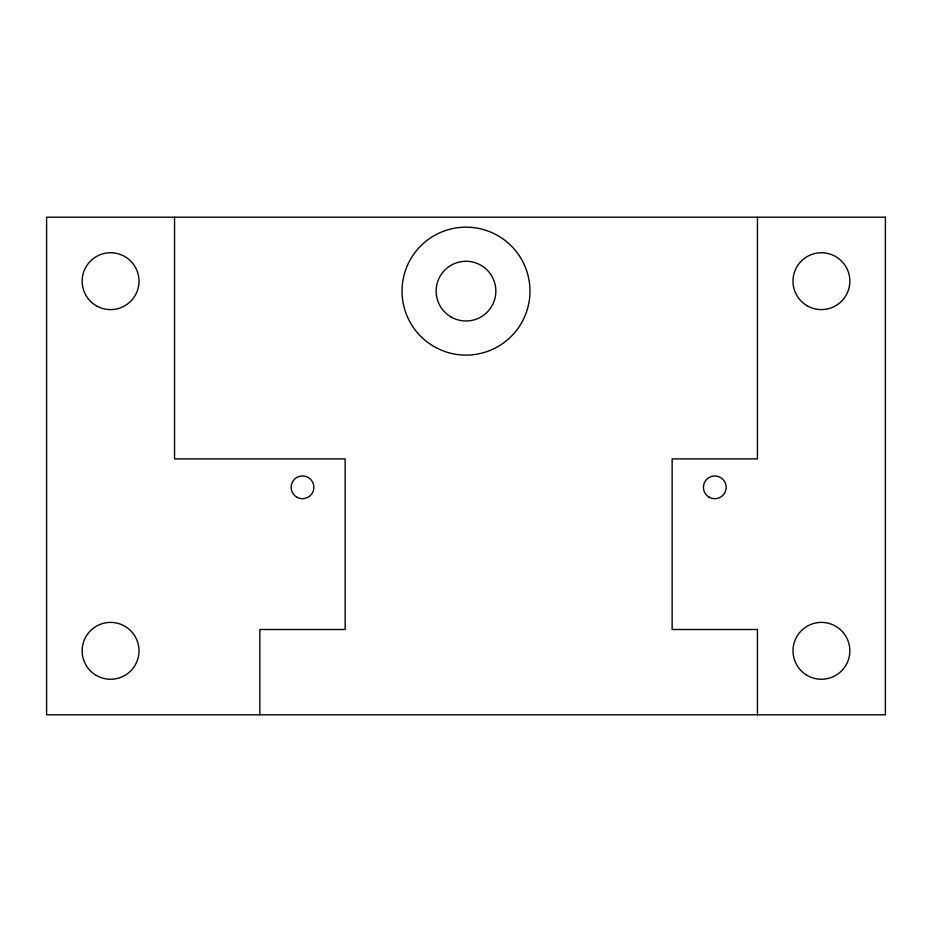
<?xml version="1.0" encoding="UTF-8"?>
<svg xmlns="http://www.w3.org/2000/svg" width="932" height="932" viewBox="0 0 932 932"><rect width="100%" height="100%" fill="white"/><g stroke="black" fill="none" stroke-linecap="round" stroke-linejoin="round"><path stroke-width="1.4" d="M757.448 217.203L757.448 458.893L672.147 458.893L672.147 629.496L757.448 629.496L757.448 714.797M259.853 714.797L259.853 629.496L345.155 629.496L345.155 458.893L174.552 458.893L174.552 217.203M885.4 217.203L46.6 217.203L46.6 714.797L885.4 714.797L885.4 217.203M96.357 675.444A28.438 28.438 0 0 0 139.008 650.816A28.438 28.438 0 0 0 96.357 626.199A28.438 28.438 0 0 0 96.357 675.444M96.357 305.801A28.438 28.438 0 0 0 139.008 281.184A28.438 28.438 0 0 0 96.357 256.556A28.438 28.438 0 0 0 96.357 305.801M296.819 497.175A11.37 11.37 0 0 0 313.874 487.331A11.37 11.37 0 0 0 296.819 477.475A11.37 11.37 0 0 0 296.819 497.175M430.596 344.421A63.982 63.982 0 0 0 529.854 295.153A63.982 63.982 0 0 0 437.551 233.827A63.982 63.982 0 0 0 430.596 344.421M807.205 305.801A28.438 28.438 0 0 0 849.856 281.184A28.438 28.438 0 0 0 807.205 256.556A28.438 28.438 0 0 0 807.205 305.801M807.205 675.444A28.438 28.438 0 0 0 849.856 650.816A28.438 28.438 0 0 0 807.205 626.199A28.438 28.438 0 0 0 807.205 675.444M709.112 497.175A11.37 11.37 0 0 0 726.168 487.331A11.37 11.37 0 0 0 709.112 477.475A11.37 11.37 0 0 0 709.112 497.175M451.076 316.985A29.859 29.859 0 0 0 495.859 291.134A29.859 29.859 0 0 0 451.076 265.27A29.859 29.859 0 0 0 451.076 316.985"/></g></svg>
